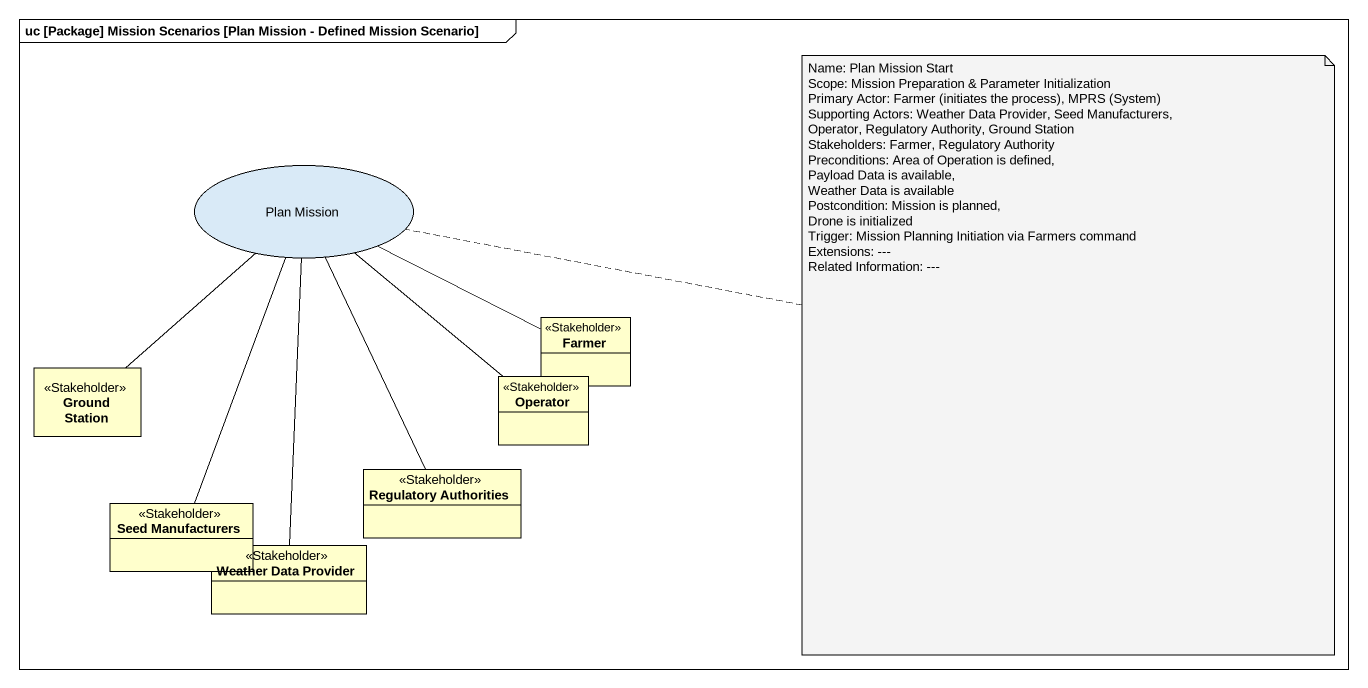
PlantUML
@startuml
mainframe uc [Package] Mission Scenarios [Plan Mission - Defined Mission Scenario]
allowmixing
hide circle
hide empty members
usecase "Plan Mission" as Plan_Mission
class Farmer <<Stakeholder>>
class "Ground Station" as Ground_Station <<Stakeholder>>
class Operator <<Stakeholder>>
class "Regulatory Authorities" as Regulatory_Authorities <<Stakeholder>>
class "Seed Manufacturers" as Seed_Manufacturers <<Stakeholder>>
class "Weather Data Provider" as Weather_Data_Provider <<Stakeholder>>
Plan_Mission -- Seed_Manufacturers
Farmer -left- Plan_Mission
Ground_Station -up- Plan_Mission
Operator -up- Plan_Mission
Regulatory_Authorities -up- Plan_Mission
Weather_Data_Provider -up- Plan_Mission
note right of Plan_Mission
  Name: Plan Mission Start
  Scope: Mission Preparation & Parameter Initialization
  Primary Actor: Farmer (initiates the process), MPRS (System)
  Supporting Actors: Weather Data Provider, Seed Manufacturers,
  Operator, Regulatory Authority, Ground Station
  Stakeholders: Farmer, Regulatory Authority
  Preconditions: Area of Operation is defined,
  Payload Data is available,
  Weather Data is available
  Postcondition: Mission is planned,
  Drone is initialized
  Trigger: Mission Planning Initiation via Farmers command
  Extensions: ---
  Related Information: ---
end note
@enduml
